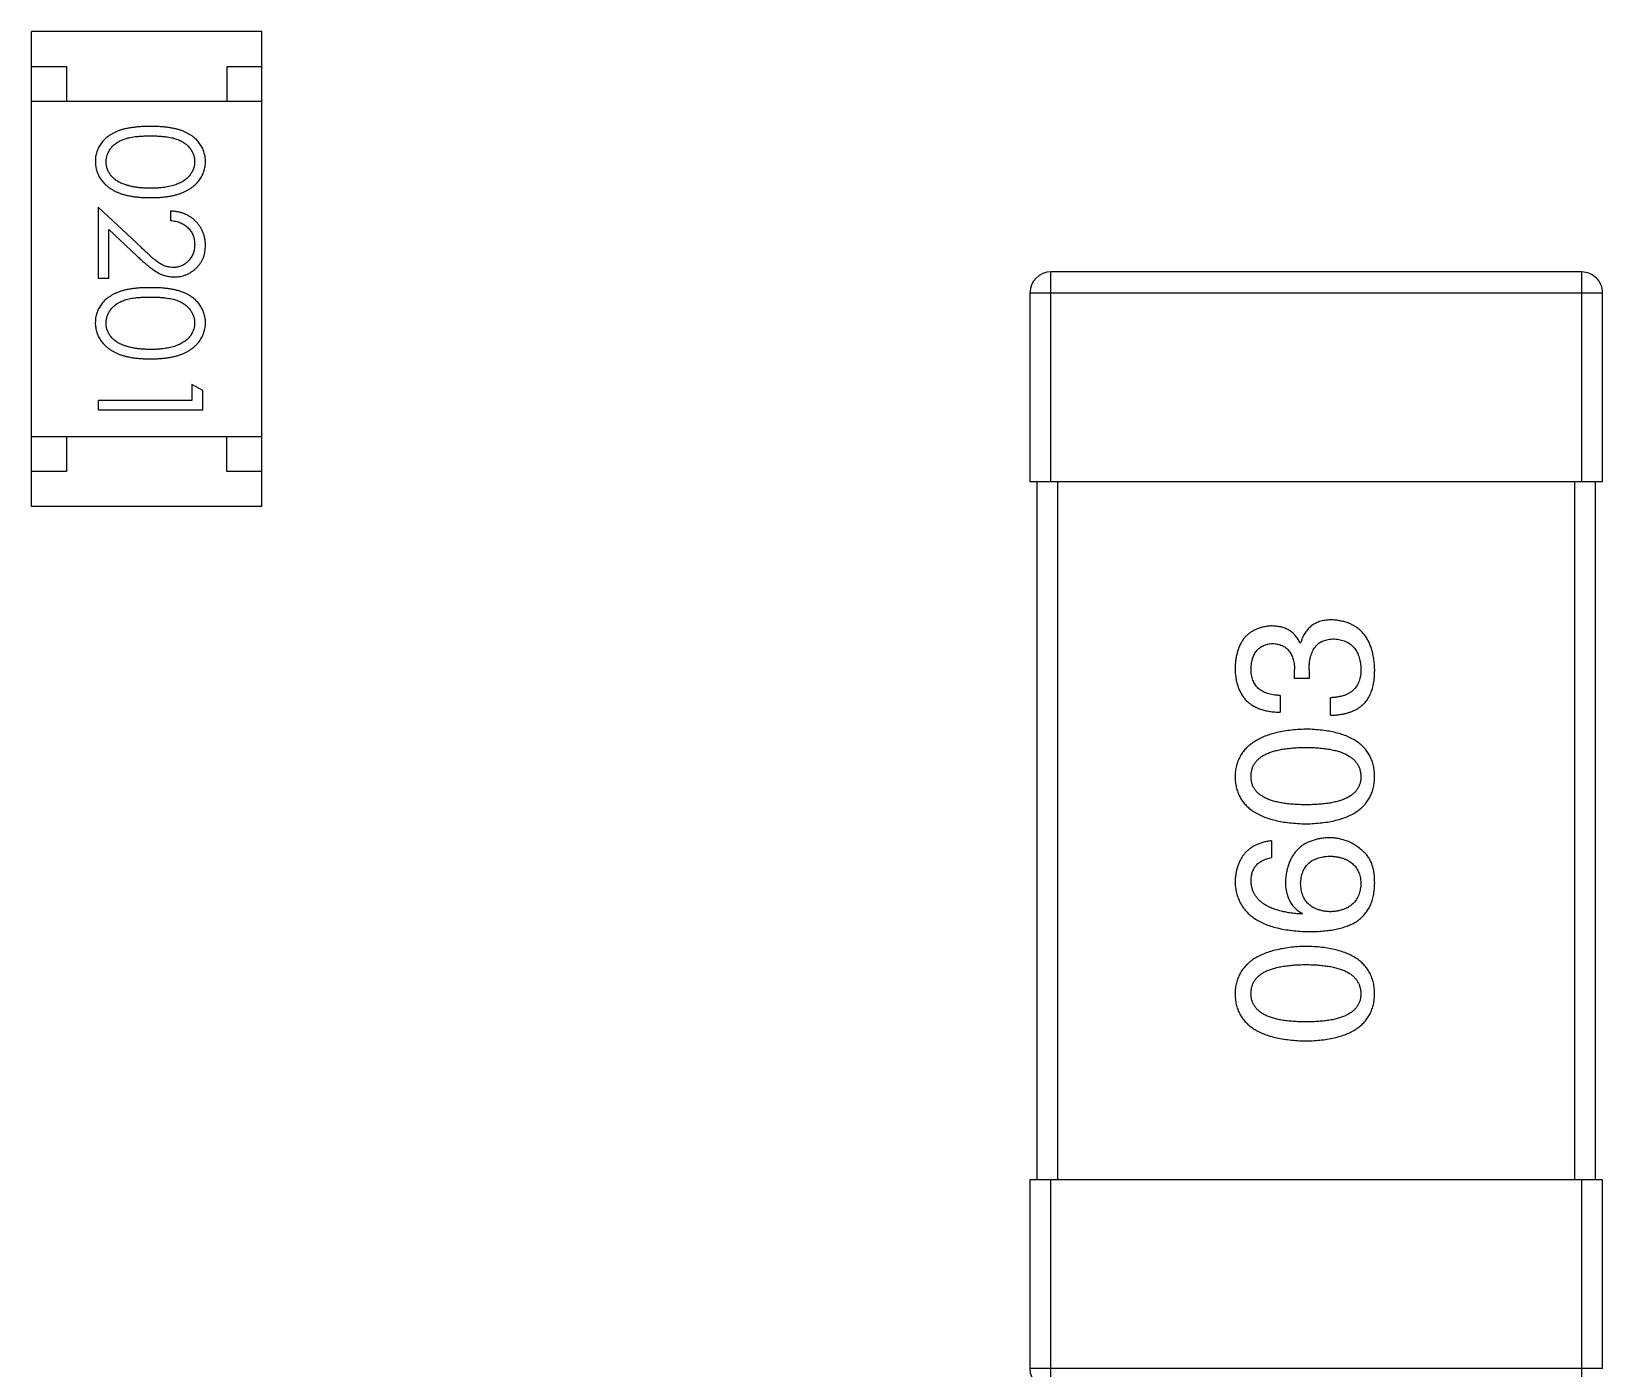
# Model space of a CAD drawing. Header units: millimetres. Extents: x 453.6 to 545.9, y 214.7 to 294.3.
# Drawn here: x 500.745 to 502.995, y 265.79 to 267.705 of the extents above; entities that cross this region are included whole.
import ezdxf

# ---------------------------------------------------------------- set-up
doc = ezdxf.new("R2010")
doc.units = ezdxf.units.MM
doc.header["$LTSCALE"] = 30.734
doc.layers.get('0').update_dxf_attribs({"linetype": 'CONTINUOUS'})

msp = doc.modelspace()

# ---------------------------------------------------------------- linework, layer by layer
at = {"linetype": 'Continuous'}
for p, q in [((500.7453, 267.0249), (500.7455, 267.7049)), ((501.0755, 267.7048), (500.7455, 267.7049)), ((501.0753, 267.0248), (501.0755, 267.7048)), ((500.7455, 267.6549), (500.7955, 267.6549)), ((500.7955, 267.6549), (500.7955, 267.6049)), ((501.0255, 267.6548), (501.0755, 267.6548)), ((501.0255, 267.6048), (501.0255, 267.6548)), ((500.7455, 267.6049), (501.0755, 267.6048)), ((500.8407, 267.4534), (500.8407, 267.3515)), ((500.9028, 267.3953), (500.8407, 267.4534)), ((500.9446, 267.4477), (500.9445, 267.4342)), ((500.8561, 267.3515), (500.8561, 267.4213)), ((500.8561, 267.4213), (500.8961, 267.3838)), ((502.9654, 267.3605), (502.2054, 267.3606)), ((502.2054, 267.0606), (502.2054, 267.3606)), ((502.9654, 267.3605), (502.9654, 267.0605)), ((500.8407, 267.3515), (500.8561, 267.3515)), ((502.1754, 267.3306), (502.9954, 267.3305)), ((502.1754, 267.3306), (502.1754, 267.0606)), ((502.9954, 267.0605), (502.9954, 267.3305)), ((500.9907, 267.1908), (500.9753, 267.1996)), ((500.9753, 267.1996), (500.9753, 267.1765)), ((500.9753, 267.1765), (500.8407, 267.1765)), ((500.8407, 267.1765), (500.8407, 267.1631)), ((500.9907, 267.163), (500.9907, 267.1908)), ((500.8407, 267.1631), (500.9907, 267.163)), ((500.7454, 267.1249), (501.0754, 267.1248)), ((500.7954, 267.1249), (500.7954, 267.0749)), ((501.0254, 267.0748), (501.0254, 267.1248)), ((500.7954, 267.0749), (500.7454, 267.0749)), ((501.0754, 267.0748), (501.0254, 267.0748)), ((502.1754, 267.0606), (502.9954, 267.0605)), ((502.1854, 267.0606), (502.1852, 266.0606)), ((502.2152, 266.0606), (502.2154, 267.0606)), ((502.9554, 267.0605), (502.9552, 266.0605)), ((502.9852, 266.0605), (502.9854, 267.0605)), ((501.0753, 267.0248), (500.7453, 267.0249)), ((502.562, 266.8297), (502.563, 266.8297)), ((502.5543, 266.7783), (502.5543, 266.7914)), ((502.5751, 266.7903), (502.5751, 266.7783)), ((502.5751, 266.7783), (502.5543, 266.7783)), ((502.5335, 266.7542), (502.5335, 266.7302)), ((502.6057, 266.7258), (502.6057, 266.751)), ((502.5215, 266.5461), (502.5215, 266.5221)), ((502.5652, 266.4423), (502.5641, 266.4412)), ((502.1752, 266.0606), (502.1751, 265.7906)), ((502.9952, 266.0605), (502.1752, 266.0606)), ((502.2051, 265.7606), (502.2052, 266.0606)), ((502.9652, 266.0605), (502.9651, 265.7605)), ((502.9951, 265.7905), (502.9952, 266.0605)), ((502.9951, 265.7905), (502.1751, 265.7906))]:
    msp.add_line(p, q, dxfattribs=at)
for centre, start, end in [((502.2054, 267.3306), 89.9899, 179.9899), ((502.9654, 267.3305), 359.9899, 89.9899), ((502.2051, 265.7906), 179.9899, 269.9899)]:
    msp.add_arc(centre, 0.03, start, end, dxfattribs=at)
for points, knots in [([(500.9157, 267.5688), (500.9133, 267.5688), (500.9086, 267.5688), (500.9019, 267.5685), (500.8955, 267.568), (500.8896, 267.5672), (500.884, 267.5663), (500.8789, 267.5653), (500.8742, 267.564), (500.8698, 267.5625), (500.8658, 267.5608), (500.8621, 267.5589), (500.8586, 267.5569), (500.8554, 267.5547), (500.8525, 267.5524), (500.8497, 267.5499), (500.8473, 267.5473), (500.8451, 267.5445), (500.8432, 267.5416), (500.8415, 267.5386), (500.84, 267.5355), (500.8389, 267.5323), (500.838, 267.529), (500.8373, 267.5256), (500.8369, 267.5222), (500.8369, 267.5199), (500.8369, 267.5187)], [0, 0, 0, 0, 0.068113, 0.132564, 0.193427, 0.250218, 0.303569, 0.353576, 0.400235, 0.443586, 0.484619, 0.524292, 0.56238, 0.599049, 0.63494, 0.669782, 0.704009, 0.737842, 0.771098, 0.803896, 0.836415, 0.868639, 0.900715, 0.933378, 0.966213, 1, 1, 1, 1]), ([(500.8523, 267.5182), (500.8523, 267.5199), (500.8525, 267.5232), (500.8538, 267.528), (500.8559, 267.5328), (500.8583, 267.5366), (500.8606, 267.5394), (500.8625, 267.5415), (500.8646, 267.5433), (500.8669, 267.5451), (500.8695, 267.5468), (500.8722, 267.5482), (500.8751, 267.5496), (500.8782, 267.5508), (500.8816, 267.5519), (500.8854, 267.5528), (500.8895, 267.5536), (500.894, 267.5543), (500.8989, 267.5547), (500.9042, 267.5551), (500.9098, 267.5553), (500.9137, 267.5553), (500.9157, 267.5553)], [0, 0, 0, 0, 0.060034, 0.120278, 0.182348, 0.247919, 0.281641, 0.315701, 0.350322, 0.385703, 0.421819, 0.459196, 0.497866, 0.538301, 0.58121, 0.628183, 0.679403, 0.734699, 0.794074, 0.858416, 0.927049, 1, 1, 1, 1]), ([(500.9946, 267.5186), (500.9945, 267.5198), (500.9945, 267.5222), (500.9941, 267.5256), (500.9934, 267.529), (500.9925, 267.5323), (500.9913, 267.5355), (500.9899, 267.5386), (500.9882, 267.5416), (500.9862, 267.5446), (500.984, 267.5474), (500.9816, 267.5501), (500.9788, 267.5525), (500.9759, 267.5549), (500.9727, 267.557), (500.9692, 267.559), (500.9655, 267.5609), (500.9616, 267.5625), (500.9572, 267.564), (500.9525, 267.5653), (500.9474, 267.5664), (500.9419, 267.5673), (500.9359, 267.568), (500.9295, 267.5685), (500.9227, 267.5688), (500.9181, 267.5688), (500.9157, 267.5688)], [0, 0, 0, 0, 0.033742, 0.066533, 0.099153, 0.13154, 0.164087, 0.196563, 0.229707, 0.263315, 0.297504, 0.331686, 0.366482, 0.4021, 0.438958, 0.476748, 0.515985, 0.556589, 0.599519, 0.645765, 0.695487, 0.748721, 0.805687, 0.866754, 0.931405, 1, 1, 1, 1]), ([(500.9157, 267.5553), (500.9177, 267.5553), (500.9216, 267.5553), (500.9273, 267.5551), (500.9326, 267.5547), (500.9375, 267.5542), (500.942, 267.5536), (500.9462, 267.5528), (500.9499, 267.5519), (500.9533, 267.5508), (500.9564, 267.5495), (500.9593, 267.5482), (500.962, 267.5467), (500.9645, 267.545), (500.9669, 267.5433), (500.969, 267.5414), (500.971, 267.5394), (500.9732, 267.5365), (500.9755, 267.5328), (500.9777, 267.5281), (500.9789, 267.5232), (500.9791, 267.5199), (500.9792, 267.5182)], [0, 0, 0, 0, 0.073302, 0.142286, 0.206253, 0.266017, 0.321612, 0.372532, 0.419497, 0.462398, 0.502825, 0.541489, 0.579034, 0.615143, 0.650298, 0.684912, 0.718701, 0.752189, 0.817245, 0.879117, 0.939613, 1, 1, 1, 1]), ([(500.8369, 267.5187), (500.8369, 267.5175), (500.8369, 267.5151), (500.8374, 267.5116), (500.838, 267.5082), (500.839, 267.5048), (500.8402, 267.5016), (500.8416, 267.4983), (500.8434, 267.4953), (500.8453, 267.4922), (500.8476, 267.4894), (500.8501, 267.4866), (500.8529, 267.484), (500.856, 267.4816), (500.8593, 267.4794), (500.8628, 267.4773), (500.8666, 267.4754), (500.8707, 267.4736), (500.8751, 267.472), (500.8798, 267.4707), (500.8849, 267.4695), (500.8904, 267.4685), (500.8962, 267.4678), (500.9023, 267.4673), (500.9089, 267.467), (500.9134, 267.4669), (500.9156, 267.4669)], [0, 0, 0, 0, 0.033824, 0.067298, 0.10028, 0.133019, 0.165736, 0.198792, 0.232372, 0.266409, 0.301016, 0.336196, 0.371972, 0.408574, 0.446394, 0.485225, 0.525372, 0.567224, 0.611081, 0.65775, 0.70702, 0.759235, 0.814484, 0.873227, 0.934937, 1, 1, 1, 1]), ([(500.878, 267.486), (500.877, 267.4864), (500.8749, 267.4872), (500.872, 267.4885), (500.8693, 267.49), (500.8667, 267.4916), (500.8644, 267.4933), (500.8623, 267.4952), (500.8604, 267.4972), (500.8581, 267.5), (500.8558, 267.5037), (500.8538, 267.5084), (500.8525, 267.5132), (500.8523, 267.5166), (500.8523, 267.5182)], [0, 0, 0, 0, 0.075949, 0.148549, 0.218996, 0.286119, 0.351826, 0.416074, 0.478265, 0.540325, 0.660405, 0.774606, 0.887187, 1, 1, 1, 1]), ([(500.9156, 267.4669), (500.918, 267.4669), (500.9224, 267.467), (500.929, 267.4673), (500.9352, 267.4678), (500.9411, 267.4685), (500.9465, 267.4695), (500.9517, 267.4706), (500.9564, 267.4721), (500.9608, 267.4736), (500.9649, 267.4755), (500.9688, 267.4774), (500.9723, 267.4795), (500.9756, 267.4817), (500.9786, 267.4842), (500.9814, 267.4867), (500.9839, 267.4894), (500.9862, 267.4923), (500.9882, 267.4953), (500.9899, 267.4984), (500.9913, 267.5016), (500.9925, 267.5048), (500.9934, 267.5081), (500.9941, 267.5116), (500.9945, 267.5151), (500.9945, 267.5175), (500.9946, 267.5186)], [0, 0, 0, 0, 0.065278, 0.127205, 0.186168, 0.241675, 0.294115, 0.343609, 0.390387, 0.434463, 0.476646, 0.517002, 0.555936, 0.593716, 0.630057, 0.665601, 0.700745, 0.734917, 0.768681, 0.802087, 0.834849, 0.867433, 0.900138, 0.932806, 0.966212, 1, 1, 1, 1]), ([(500.9792, 267.5182), (500.9791, 267.5166), (500.9789, 267.5133), (500.9777, 267.5084), (500.9755, 267.5038), (500.9732, 267.5), (500.9709, 267.4971), (500.9689, 267.4951), (500.9667, 267.4931), (500.9642, 267.4913), (500.9615, 267.4897), (500.9585, 267.4881), (500.9554, 267.4867), (500.9519, 267.4853), (500.9483, 267.4842), (500.9444, 267.4831), (500.9402, 267.4823), (500.9358, 267.4816), (500.9311, 267.481), (500.9262, 267.4806), (500.921, 267.4804), (500.9175, 267.4804), (500.9157, 267.4803)], [0, 0, 0, 0, 0.059689, 0.119507, 0.181075, 0.246162, 0.279894, 0.314468, 0.350403, 0.387474, 0.426147, 0.466624, 0.508745, 0.553328, 0.600058, 0.649177, 0.700552, 0.754894, 0.811825, 0.871514, 0.934319, 1, 1, 1, 1]), ([(500.9157, 267.4803), (500.9139, 267.4804), (500.9104, 267.4804), (500.9051, 267.4807), (500.9001, 267.4811), (500.8953, 267.4817), (500.8907, 267.4825), (500.8863, 267.4835), (500.8821, 267.4847), (500.8793, 267.4856), (500.878, 267.486)], [0, 0, 0, 0, 0.141157, 0.277773, 0.409244, 0.535676, 0.657497, 0.775458, 0.889412, 1, 1, 1, 1]), ([(500.9945, 267.3987), (500.9945, 267.4004), (500.9944, 267.4037), (500.9938, 267.4085), (500.9926, 267.4131), (500.9911, 267.4176), (500.9891, 267.4218), (500.9867, 267.4258), (500.9838, 267.4296), (500.9805, 267.4332), (500.9769, 267.4365), (500.973, 267.4393), (500.9689, 267.4418), (500.9645, 267.4438), (500.9598, 267.4454), (500.955, 267.4466), (500.9498, 267.4474), (500.9463, 267.4476), (500.9446, 267.4477)], [0, 0, 0, 0, 0.06445, 0.126725, 0.187421, 0.247417, 0.306749, 0.366595, 0.427749, 0.490235, 0.553031, 0.614805, 0.676505, 0.738096, 0.801021, 0.864897, 0.931209, 1, 1, 1, 1]), ([(500.9445, 267.4342), (500.9459, 267.4341), (500.9485, 267.4338), (500.9523, 267.4331), (500.9558, 267.4321), (500.9591, 267.4309), (500.9622, 267.4294), (500.9651, 267.4276), (500.9677, 267.4256), (500.9701, 267.4234), (500.9722, 267.4209), (500.9741, 267.4183), (500.9757, 267.4155), (500.9769, 267.4126), (500.9779, 267.4095), (500.9786, 267.4063), (500.9791, 267.4029), (500.9791, 267.4006), (500.9792, 267.3994)], [0, 0, 0, 0, 0.073648, 0.143686, 0.210962, 0.275557, 0.338064, 0.399311, 0.4594, 0.51934, 0.579024, 0.637809, 0.695959, 0.754122, 0.813113, 0.873453, 0.935561, 1, 1, 1, 1]), ([(500.9792, 267.3994), (500.9791, 267.3983), (500.9791, 267.3961), (500.9786, 267.3929), (500.9779, 267.3898), (500.977, 267.3868), (500.9757, 267.384), (500.9741, 267.3813), (500.9723, 267.3787), (500.9702, 267.3763), (500.9679, 267.3741), (500.9655, 267.3722), (500.963, 267.3705), (500.9604, 267.3692), (500.9576, 267.3681), (500.9547, 267.3674), (500.9518, 267.367), (500.9498, 267.3669), (500.9487, 267.3669)], [0, 0, 0, 0, 0.068027, 0.133505, 0.19695, 0.26027, 0.322741, 0.384982, 0.448465, 0.513424, 0.578224, 0.640011, 0.700094, 0.760067, 0.819012, 0.877878, 0.938035, 1, 1, 1, 1]), ([(500.9499, 267.3534), (500.9514, 267.3535), (500.9543, 267.3535), (500.9587, 267.3541), (500.9628, 267.3551), (500.9668, 267.3565), (500.9707, 267.3583), (500.9744, 267.3604), (500.9779, 267.363), (500.9813, 267.3659), (500.9844, 267.3691), (500.9871, 267.3727), (500.9894, 267.3764), (500.9913, 267.3804), (500.9928, 267.3846), (500.9938, 267.3891), (500.9944, 267.3938), (500.9945, 267.3971), (500.9945, 267.3987)], [0, 0, 0, 0, 0.06271, 0.123347, 0.183401, 0.242828, 0.302097, 0.36242, 0.423725, 0.487032, 0.550491, 0.612709, 0.674265, 0.73617, 0.799211, 0.863483, 0.930525, 1, 1, 1, 1]), ([(500.8961, 267.3838), (500.8977, 267.3823), (500.9006, 267.3796), (500.905, 267.3756), (500.9091, 267.3721), (500.913, 267.3689), (500.9166, 267.366), (500.92, 267.3635), (500.9232, 267.3614), (500.927, 267.3591), (500.9317, 267.3568), (500.9376, 267.3549), (500.9437, 267.3536), (500.9479, 267.3535), (500.9499, 267.3534)], [0, 0, 0, 0, 0.09953, 0.192079, 0.277712, 0.357454, 0.429648, 0.495771, 0.555538, 0.608657, 0.707578, 0.804328, 0.901298, 1, 1, 1, 1]), ([(500.9487, 267.3669), (500.9471, 267.3669), (500.9439, 267.3671), (500.9391, 267.3681), (500.9344, 267.3698), (500.9306, 267.3718), (500.9275, 267.3738), (500.9248, 267.3757), (500.9219, 267.3781), (500.9186, 267.3807), (500.9151, 267.3838), (500.9112, 267.3873), (500.9071, 267.3911), (500.9043, 267.3938), (500.9028, 267.3953)], [0, 0, 0, 0, 0.088014, 0.174976, 0.2638, 0.355443, 0.406413, 0.465519, 0.533076, 0.609353, 0.693899, 0.787171, 0.889197, 1, 1, 1, 1]), ([(500.9156, 267.338), (500.9132, 267.338), (500.9086, 267.338), (500.9018, 267.3377), (500.8955, 267.3372), (500.8895, 267.3365), (500.884, 267.3356), (500.8789, 267.3345), (500.8741, 267.3332), (500.8698, 267.3317), (500.8658, 267.33), (500.8621, 267.3281), (500.8586, 267.3261), (500.8554, 267.3239), (500.8524, 267.3216), (500.8497, 267.3192), (500.8473, 267.3165), (500.8451, 267.3137), (500.8431, 267.3108), (500.8415, 267.3078), (500.84, 267.3047), (500.8389, 267.3015), (500.838, 267.2982), (500.8373, 267.2949), (500.8369, 267.2914), (500.8369, 267.2891), (500.8368, 267.2879)], [0, 0, 0, 0, 0.068113, 0.132564, 0.193427, 0.250218, 0.303569, 0.353576, 0.400235, 0.443586, 0.484619, 0.524292, 0.56238, 0.599049, 0.63494, 0.669782, 0.704009, 0.737842, 0.771098, 0.803896, 0.836415, 0.868639, 0.900715, 0.933378, 0.966213, 1, 1, 1, 1]), ([(500.9945, 267.2879), (500.9945, 267.2891), (500.9945, 267.2914), (500.9941, 267.2948), (500.9934, 267.2982), (500.9925, 267.3015), (500.9913, 267.3047), (500.9898, 267.3078), (500.9881, 267.3109), (500.9862, 267.3138), (500.984, 267.3166), (500.9815, 267.3193), (500.9788, 267.3218), (500.9758, 267.3241), (500.9726, 267.3262), (500.9692, 267.3283), (500.9655, 267.3301), (500.9615, 267.3318), (500.9572, 267.3332), (500.9525, 267.3345), (500.9474, 267.3357), (500.9419, 267.3365), (500.9359, 267.3372), (500.9295, 267.3377), (500.9227, 267.338), (500.918, 267.338), (500.9156, 267.338)], [0, 0, 0, 0, 0.033742, 0.066533, 0.099153, 0.13154, 0.164087, 0.196563, 0.229707, 0.263315, 0.297504, 0.331686, 0.366482, 0.4021, 0.438958, 0.476748, 0.515985, 0.556589, 0.599519, 0.645765, 0.695487, 0.748721, 0.805687, 0.866754, 0.931405, 1, 1, 1, 1]), ([(500.8522, 267.2875), (500.8523, 267.2891), (500.8525, 267.2924), (500.8538, 267.2973), (500.8558, 267.302), (500.8582, 267.3058), (500.8605, 267.3086), (500.8624, 267.3107), (500.8646, 267.3126), (500.8669, 267.3144), (500.8694, 267.316), (500.8721, 267.3174), (500.875, 267.3188), (500.8781, 267.32), (500.8816, 267.3211), (500.8853, 267.3221), (500.8895, 267.3228), (500.894, 267.3235), (500.8989, 267.324), (500.9041, 267.3243), (500.9098, 267.3246), (500.9137, 267.3246), (500.9157, 267.3246)], [0, 0, 0, 0, 0.060034, 0.120278, 0.182348, 0.247919, 0.281641, 0.315701, 0.350322, 0.385703, 0.421819, 0.459196, 0.497866, 0.538301, 0.58121, 0.628183, 0.679403, 0.734699, 0.794074, 0.858416, 0.927049, 1, 1, 1, 1]), ([(500.9157, 267.3246), (500.9177, 267.3246), (500.9216, 267.3246), (500.9273, 267.3243), (500.9325, 267.324), (500.9374, 267.3234), (500.942, 267.3228), (500.9461, 267.322), (500.9499, 267.3211), (500.9533, 267.32), (500.9564, 267.3188), (500.9593, 267.3174), (500.962, 267.3159), (500.9645, 267.3143), (500.9668, 267.3125), (500.969, 267.3106), (500.9709, 267.3086), (500.9732, 267.3058), (500.9755, 267.302), (500.9776, 267.2973), (500.9789, 267.2924), (500.9791, 267.2891), (500.9791, 267.2874)], [0, 0, 0, 0, 0.073302, 0.142286, 0.206253, 0.266017, 0.321612, 0.372532, 0.419497, 0.462398, 0.502825, 0.541489, 0.579034, 0.615143, 0.650298, 0.684912, 0.718701, 0.752189, 0.817245, 0.879117, 0.939613, 1, 1, 1, 1]), ([(500.8368, 267.2879), (500.8368, 267.2867), (500.8369, 267.2843), (500.8373, 267.2808), (500.838, 267.2774), (500.8389, 267.274), (500.8401, 267.2708), (500.8416, 267.2676), (500.8433, 267.2645), (500.8453, 267.2615), (500.8476, 267.2586), (500.8501, 267.2559), (500.8529, 267.2533), (500.8559, 267.2509), (500.8592, 267.2486), (500.8628, 267.2465), (500.8666, 267.2446), (500.8706, 267.2428), (500.875, 267.2412), (500.8798, 267.2399), (500.8849, 267.2387), (500.8903, 267.2377), (500.8961, 267.237), (500.9023, 267.2365), (500.9088, 267.2362), (500.9133, 267.2361), (500.9156, 267.2361)], [0, 0, 0, 0, 0.033824, 0.067298, 0.10028, 0.133019, 0.165736, 0.198792, 0.232372, 0.266409, 0.301016, 0.336196, 0.371972, 0.408574, 0.446394, 0.485225, 0.525372, 0.567224, 0.611081, 0.65775, 0.70702, 0.759235, 0.814484, 0.873227, 0.934937, 1, 1, 1, 1]), ([(500.878, 267.2553), (500.8769, 267.2557), (500.8749, 267.2564), (500.8719, 267.2577), (500.8692, 267.2592), (500.8667, 267.2608), (500.8644, 267.2626), (500.8622, 267.2644), (500.8603, 267.2664), (500.8581, 267.2692), (500.8557, 267.2729), (500.8537, 267.2776), (500.8524, 267.2825), (500.8523, 267.2858), (500.8522, 267.2875)], [0, 0, 0, 0, 0.075949, 0.148549, 0.218996, 0.286119, 0.351826, 0.416074, 0.478265, 0.540325, 0.660405, 0.774606, 0.887187, 1, 1, 1, 1]), ([(500.9156, 267.2361), (500.9179, 267.2361), (500.9224, 267.2362), (500.929, 267.2365), (500.9352, 267.237), (500.941, 267.2378), (500.9465, 267.2387), (500.9516, 267.2399), (500.9564, 267.2413), (500.9608, 267.2429), (500.9649, 267.2447), (500.9687, 267.2466), (500.9723, 267.2487), (500.9756, 267.251), (500.9786, 267.2534), (500.9814, 267.256), (500.9839, 267.2587), (500.9861, 267.2616), (500.9881, 267.2645), (500.9898, 267.2676), (500.9913, 267.2708), (500.9925, 267.274), (500.9934, 267.2774), (500.9941, 267.2808), (500.9945, 267.2843), (500.9945, 267.2867), (500.9945, 267.2879)], [0, 0, 0, 0, 0.065278, 0.127205, 0.186168, 0.241675, 0.294115, 0.343609, 0.390387, 0.434463, 0.476646, 0.517002, 0.555936, 0.593716, 0.630057, 0.665601, 0.700745, 0.734917, 0.768681, 0.802087, 0.834849, 0.867433, 0.900138, 0.932806, 0.966212, 1, 1, 1, 1]), ([(500.9791, 267.2874), (500.9791, 267.2858), (500.9789, 267.2825), (500.9776, 267.2777), (500.9755, 267.273), (500.9732, 267.2692), (500.9709, 267.2664), (500.9689, 267.2643), (500.9666, 267.2624), (500.9642, 267.2606), (500.9614, 267.2589), (500.9585, 267.2573), (500.9553, 267.2559), (500.9519, 267.2546), (500.9482, 267.2534), (500.9443, 267.2523), (500.9401, 267.2515), (500.9357, 267.2508), (500.9311, 267.2503), (500.9262, 267.2498), (500.921, 267.2496), (500.9175, 267.2496), (500.9157, 267.2496)], [0, 0, 0, 0, 0.059689, 0.119507, 0.181075, 0.246162, 0.279894, 0.314468, 0.350403, 0.387474, 0.426147, 0.466624, 0.508745, 0.553328, 0.600058, 0.649177, 0.700552, 0.754894, 0.811825, 0.871514, 0.934319, 1, 1, 1, 1]), ([(500.9157, 267.2496), (500.9139, 267.2496), (500.9103, 267.2496), (500.9051, 267.2499), (500.9001, 267.2504), (500.8953, 267.2509), (500.8907, 267.2518), (500.8862, 267.2527), (500.882, 267.2539), (500.8793, 267.2548), (500.878, 267.2553)], [0, 0, 0, 0, 0.141157, 0.277773, 0.409244, 0.535676, 0.657497, 0.775458, 0.889412, 1, 1, 1, 1]), ([(502.6079, 266.8624), (502.6064, 266.8624), (502.6036, 266.8624), (502.5996, 266.8619), (502.5957, 266.8614), (502.592, 266.8604), (502.5885, 266.8593), (502.5852, 266.8579), (502.5821, 266.8562), (502.5791, 266.8543), (502.5764, 266.8521), (502.5739, 266.8497), (502.5716, 266.8469), (502.5695, 266.844), (502.5676, 266.8408), (502.5658, 266.8373), (502.5643, 266.8336), (502.5635, 266.831), (502.563, 266.8297)], [0, 0, 0, 0, 0.071215, 0.138707, 0.20396, 0.266995, 0.327734, 0.387609, 0.445602, 0.503345, 0.561136, 0.618597, 0.677672, 0.738255, 0.799989, 0.863961, 0.930555, 1, 1, 1, 1]), ([(502.6691, 266.7914), (502.6689, 266.7941), (502.6687, 266.7995), (502.6678, 266.8072), (502.6663, 266.8144), (502.6645, 266.8211), (502.6623, 266.8274), (502.6595, 266.8331), (502.6564, 266.8384), (502.6528, 266.8431), (502.6487, 266.8473), (502.6442, 266.851), (502.6392, 266.8542), (502.6338, 266.8569), (502.6279, 266.8591), (502.6216, 266.8607), (502.6149, 266.8619), (502.6103, 266.8623), (502.6079, 266.8624)], [0, 0, 0, 0, 0.078078, 0.151942, 0.221594, 0.28726, 0.350176, 0.409768, 0.467648, 0.523784, 0.578904, 0.634014, 0.689819, 0.746826, 0.805875, 0.867063, 0.931764, 1, 1, 1, 1]), ([(502.5204, 266.8537), (502.5184, 266.8535), (502.5146, 266.8532), (502.5089, 266.8521), (502.5037, 266.8507), (502.4988, 266.8488), (502.4943, 266.8465), (502.4901, 266.8438), (502.4863, 266.8407), (502.4829, 266.8371), (502.4798, 266.8331), (502.4772, 266.8287), (502.4749, 266.8239), (502.473, 266.8186), (502.4714, 266.8129), (502.4703, 266.8069), (502.4694, 266.8004), (502.4692, 266.7959), (502.4691, 266.7936)], [0, 0, 0, 0, 0.067521, 0.132139, 0.193339, 0.252064, 0.309083, 0.364848, 0.420021, 0.475612, 0.532002, 0.589602, 0.649896, 0.712634, 0.778603, 0.848416, 0.922155, 1, 1, 1, 1]), ([(502.562, 266.8297), (502.561, 266.8316), (502.5591, 266.8353), (502.5554, 266.8403), (502.5511, 266.8444), (502.5462, 266.8479), (502.5406, 266.8505), (502.5344, 266.8524), (502.5276, 266.8535), (502.5229, 266.8536), (502.5204, 266.8537)], [0, 0, 0, 0, 0.125227, 0.244792, 0.361427, 0.478215, 0.59667, 0.722058, 0.856314, 1, 1, 1, 1]), ([(502.5751, 266.7903), (502.5751, 266.7921), (502.5751, 266.7956), (502.5756, 266.8007), (502.5762, 266.8054), (502.5773, 266.8098), (502.5785, 266.8139), (502.58, 266.8176), (502.5819, 266.8209), (502.584, 266.8239), (502.5864, 266.8266), (502.5891, 266.8289), (502.5921, 266.8308), (502.5954, 266.8324), (502.5989, 266.8336), (502.6027, 266.8345), (502.6068, 266.835), (502.6097, 266.8351), (502.6111, 266.8351)], [0, 0, 0, 0, 0.082495, 0.159728, 0.232496, 0.300725, 0.365163, 0.425859, 0.483728, 0.538892, 0.592921, 0.646195, 0.699968, 0.754746, 0.811387, 0.870806, 0.933482, 1, 1, 1, 1]), ([(502.6111, 266.8351), (502.6126, 266.835), (502.6155, 266.8348), (502.6196, 266.834), (502.6234, 266.833), (502.627, 266.8317), (502.6304, 266.8301), (502.6335, 266.8282), (502.6362, 266.8259), (502.6388, 266.8234), (502.6411, 266.8206), (502.6431, 266.8174), (502.6448, 266.814), (502.6463, 266.8103), (502.6474, 266.8062), (502.6484, 266.8019), (502.6491, 266.7973), (502.6493, 266.7941), (502.6494, 266.7925)], [0, 0, 0, 0, 0.068514, 0.133941, 0.195994, 0.255362, 0.312994, 0.369441, 0.424687, 0.480522, 0.537148, 0.594801, 0.654411, 0.716817, 0.781981, 0.850498, 0.923306, 1, 1, 1, 1]), ([(502.492, 266.7925), (502.4921, 266.7939), (502.4922, 266.7966), (502.4927, 266.8004), (502.4934, 266.804), (502.4942, 266.8074), (502.4954, 266.8106), (502.4968, 266.8135), (502.4983, 266.8161), (502.5001, 266.8185), (502.5022, 266.8206), (502.5045, 266.8225), (502.5069, 266.8242), (502.5096, 266.8256), (502.5126, 266.8267), (502.5157, 266.8276), (502.5191, 266.8282), (502.5214, 266.8285), (502.5226, 266.8286)], [0, 0, 0, 0, 0.078051, 0.151197, 0.220412, 0.286742, 0.34933, 0.409464, 0.467368, 0.52298, 0.578639, 0.633998, 0.690142, 0.746855, 0.805868, 0.867776, 0.932345, 1, 1, 1, 1]), ([(502.5226, 266.8286), (502.5239, 266.8285), (502.5263, 266.8283), (502.5298, 266.8278), (502.533, 266.827), (502.536, 266.8259), (502.5389, 266.8245), (502.5414, 266.8229), (502.5438, 266.821), (502.5459, 266.8188), (502.5478, 266.8163), (502.5494, 266.8135), (502.5508, 266.8105), (502.552, 266.8072), (502.5529, 266.8036), (502.5536, 266.7998), (502.5541, 266.7957), (502.5542, 266.7929), (502.5543, 266.7914)], [0, 0, 0, 0, 0.067741, 0.131599, 0.192143, 0.249977, 0.306453, 0.361639, 0.416449, 0.471489, 0.527582, 0.584873, 0.644974, 0.70814, 0.77492, 0.845909, 0.920585, 1, 1, 1, 1]), ([(502.4691, 266.7936), (502.4691, 266.7911), (502.4693, 266.7862), (502.4702, 266.7791), (502.4715, 266.7725), (502.4734, 266.7663), (502.4757, 266.7607), (502.4785, 266.7555), (502.4818, 266.7507), (502.4856, 266.7465), (502.4899, 266.7428), (502.4947, 266.7395), (502.5, 266.7368), (502.5058, 266.7344), (502.512, 266.7326), (502.5188, 266.7313), (502.526, 266.7304), (502.531, 266.7303), (502.5335, 266.7302)], [0, 0, 0, 0, 0.073232, 0.142595, 0.207997, 0.270074, 0.329156, 0.386529, 0.441846, 0.496976, 0.551877, 0.607941, 0.665637, 0.725446, 0.788542, 0.855101, 0.925196, 1, 1, 1, 1]), ([(502.5335, 266.7542), (502.5319, 266.7543), (502.5286, 266.7545), (502.5239, 266.7551), (502.5195, 266.7558), (502.5154, 266.757), (502.5117, 266.7584), (502.5082, 266.7601), (502.5051, 266.762), (502.5023, 266.7643), (502.4999, 266.7668), (502.4978, 266.7697), (502.496, 266.7728), (502.4945, 266.7762), (502.4934, 266.7799), (502.4926, 266.7838), (502.4921, 266.7881), (502.492, 266.791), (502.492, 266.7925)], [0, 0, 0, 0, 0.078134, 0.15164, 0.221358, 0.286689, 0.348614, 0.407697, 0.464247, 0.520153, 0.574432, 0.629291, 0.684538, 0.742032, 0.801329, 0.863637, 0.930123, 1, 1, 1, 1]), ([(502.6494, 266.7925), (502.6494, 266.7908), (502.6493, 266.7877), (502.6488, 266.7831), (502.6479, 266.7787), (502.6467, 266.7748), (502.6452, 266.771), (502.6433, 266.7677), (502.6411, 266.7646), (502.6385, 266.7618), (502.6355, 266.7594), (502.6323, 266.7572), (502.6287, 266.7554), (502.6247, 266.7539), (502.6204, 266.7526), (502.6158, 266.7518), (502.6109, 266.7512), (502.6074, 266.751), (502.6057, 266.751)], [0, 0, 0, 0, 0.071272, 0.13882, 0.201858, 0.262757, 0.320043, 0.376709, 0.431462, 0.486034, 0.541209, 0.597703, 0.65589, 0.717768, 0.782056, 0.850407, 0.92277, 1, 1, 1, 1]), ([(502.6625, 266.7553), (502.663, 266.7565), (502.6641, 266.7588), (502.6654, 266.7625), (502.6666, 266.7666), (502.6674, 266.771), (502.6682, 266.7756), (502.6687, 266.7806), (502.669, 266.7859), (502.669, 266.7895), (502.6691, 266.7914)], [0, 0, 0, 0, 0.101955, 0.208983, 0.322698, 0.44339, 0.570851, 0.70629, 0.84885, 1, 1, 1, 1]), ([(502.6057, 266.7258), (502.6074, 266.7259), (502.6109, 266.726), (502.616, 266.7264), (502.6209, 266.7272), (502.6255, 266.728), (502.6299, 266.7291), (502.6341, 266.7304), (502.638, 266.732), (502.6417, 266.7337), (502.6452, 266.7356), (502.6484, 266.7378), (502.6513, 266.7402), (502.6541, 266.7428), (502.6566, 266.7456), (502.6588, 266.7486), (502.6608, 266.7519), (502.6619, 266.7542), (502.6625, 266.7553)], [0, 0, 0, 0, 0.078937, 0.154495, 0.226898, 0.296844, 0.363348, 0.427781, 0.48946, 0.549586, 0.607902, 0.664733, 0.720805, 0.776157, 0.831175, 0.886736, 0.943094, 1, 1, 1, 1]), ([(502.5707, 266.7059), (502.5667, 266.7057), (502.5589, 266.7054), (502.5475, 266.7043), (502.537, 266.7026), (502.5272, 266.7006), (502.5182, 266.6981), (502.5099, 266.6951), (502.5023, 266.6915), (502.4956, 266.6875), (502.4895, 266.683), (502.4843, 266.6781), (502.4798, 266.6726), (502.476, 266.6666), (502.4731, 266.6602), (502.4709, 266.6533), (502.4695, 266.6459), (502.4692, 266.6408), (502.469, 266.6382)], [0, 0, 0, 0, 0.088475, 0.171606, 0.249595, 0.322626, 0.391327, 0.455765, 0.516374, 0.573675, 0.628522, 0.681161, 0.732559, 0.783563, 0.83504, 0.887639, 0.942585, 1, 1, 1, 1]), ([(502.669, 266.6381), (502.6689, 266.6408), (502.6687, 266.646), (502.6674, 266.6535), (502.6654, 266.6605), (502.6626, 266.667), (502.6591, 266.673), (502.6548, 266.6786), (502.6497, 266.6836), (502.6439, 266.6881), (502.6373, 266.692), (502.63, 266.6955), (502.6219, 266.6985), (502.6131, 266.701), (502.6036, 266.703), (502.5933, 266.7045), (502.5822, 266.7055), (502.5746, 266.7058), (502.5707, 266.7059)], [0, 0, 0, 0, 0.059134, 0.115603, 0.169236, 0.221572, 0.273254, 0.32474, 0.377319, 0.431815, 0.488555, 0.548609, 0.612242, 0.680182, 0.75251, 0.829782, 0.91231, 1, 1, 1, 1]), ([(502.492, 266.6382), (502.492, 266.6398), (502.4922, 266.6431), (502.4931, 266.6479), (502.4946, 266.6523), (502.4968, 266.6564), (502.4996, 266.6602), (502.503, 266.6636), (502.5071, 266.6667), (502.5117, 266.6695), (502.517, 266.6719), (502.5228, 266.674), (502.5293, 266.6757), (502.5364, 266.6772), (502.5441, 266.6783), (502.5524, 266.6791), (502.5613, 266.6796), (502.5675, 266.6797), (502.5707, 266.6797)], [0, 0, 0, 0, 0.050604, 0.098688, 0.145699, 0.191791, 0.238625, 0.286717, 0.337546, 0.391814, 0.449755, 0.512106, 0.579685, 0.652048, 0.730262, 0.814146, 0.904281, 1, 1, 1, 1]), ([(502.5707, 266.6797), (502.5738, 266.6797), (502.5799, 266.6796), (502.5887, 266.6791), (502.5969, 266.6783), (502.6045, 266.6772), (502.6116, 266.6757), (502.618, 266.674), (502.6238, 266.6719), (502.6291, 266.6694), (502.6337, 266.6667), (502.6378, 266.6636), (502.6413, 266.6602), (502.6441, 266.6564), (502.6464, 266.6523), (502.648, 266.6479), (502.649, 266.6431), (502.6492, 266.6398), (502.6494, 266.6381)], [0, 0, 0, 0, 0.094834, 0.184067, 0.267029, 0.344713, 0.417334, 0.484367, 0.546941, 0.604717, 0.65953, 0.710539, 0.759381, 0.806382, 0.853027, 0.900623, 0.949121, 1, 1, 1, 1]), ([(502.469, 266.6382), (502.4691, 266.6355), (502.4694, 266.6303), (502.4707, 266.6228), (502.4728, 266.6158), (502.4756, 266.6093), (502.4793, 266.6033), (502.4838, 266.5978), (502.489, 266.5927), (502.495, 266.5883), (502.5018, 266.5843), (502.5094, 266.5808), (502.5177, 266.5778), (502.5268, 266.5753), (502.5367, 266.5733), (502.5473, 266.5718), (502.5587, 266.5708), (502.5666, 266.5705), (502.5707, 266.5704)], [0, 0, 0, 0, 0.057911, 0.113262, 0.165956, 0.217443, 0.268511, 0.319665, 0.372, 0.426129, 0.483365, 0.543779, 0.607756, 0.676562, 0.749704, 0.827713, 0.911177, 1, 1, 1, 1]), ([(502.5707, 266.5977), (502.5675, 266.5977), (502.5613, 266.5978), (502.5524, 266.5983), (502.5441, 266.5991), (502.5364, 266.6001), (502.5293, 266.6016), (502.5228, 266.6032), (502.517, 266.6053), (502.5117, 266.6077), (502.5071, 266.6104), (502.503, 266.6134), (502.4996, 266.6167), (502.4968, 266.6204), (502.4946, 266.6244), (502.4931, 266.6287), (502.4922, 266.6333), (502.492, 266.6365), (502.492, 266.6382)], [0, 0, 0, 0, 0.096452, 0.187278, 0.271765, 0.350519, 0.423437, 0.491321, 0.554011, 0.612224, 0.666281, 0.717003, 0.764884, 0.811423, 0.856783, 0.902993, 0.950236, 1, 1, 1, 1]), ([(502.5707, 266.5704), (502.5746, 266.5705), (502.5822, 266.5708), (502.5933, 266.5718), (502.6036, 266.5733), (502.6131, 266.5753), (502.6219, 266.5778), (502.63, 266.5808), (502.6373, 266.5842), (502.6439, 266.5883), (502.6497, 266.5927), (502.6548, 266.5977), (502.6591, 266.6032), (502.6626, 266.6093), (502.6654, 266.6158), (502.6674, 266.6228), (502.6687, 266.6303), (502.6689, 266.6355), (502.669, 266.6381)], [0, 0, 0, 0, 0.087693, 0.170223, 0.247496, 0.319826, 0.387768, 0.451403, 0.511459, 0.568358, 0.622671, 0.675251, 0.726739, 0.778422, 0.830759, 0.884394, 0.940865, 1, 1, 1, 1]), ([(502.6494, 266.6381), (502.6493, 266.6365), (502.6492, 266.6333), (502.6483, 266.6287), (502.6467, 266.6243), (502.6445, 266.6204), (502.6417, 266.6167), (502.6383, 266.6133), (502.6343, 266.6103), (502.6296, 266.6077), (502.6244, 266.6053), (502.6185, 266.6032), (502.612, 266.6016), (502.6049, 266.6001), (502.5972, 266.599), (502.5889, 266.5983), (502.58, 266.5978), (502.5738, 266.5977), (502.5707, 266.5977)], [0, 0, 0, 0, 0.049766, 0.097012, 0.143225, 0.188786, 0.235079, 0.282962, 0.333687, 0.387747, 0.445963, 0.508657, 0.576545, 0.649868, 0.72822, 0.812712, 0.903543, 1, 1, 1, 1]), ([(502.5215, 266.5461), (502.5195, 266.5459), (502.5156, 266.5454), (502.51, 266.5441), (502.5047, 266.5425), (502.4998, 266.5405), (502.4952, 266.5382), (502.491, 266.5355), (502.4872, 266.5324), (502.4837, 266.529), (502.4806, 266.5251), (502.4778, 266.521), (502.4754, 266.5164), (502.4734, 266.5114), (502.4717, 266.5061), (502.4704, 266.5005), (502.4695, 266.4945), (502.4692, 266.4903), (502.469, 266.4882)], [0, 0, 0, 0, 0.06947, 0.136096, 0.199592, 0.260665, 0.319672, 0.377156, 0.433415, 0.489984, 0.546535, 0.604276, 0.663499, 0.725182, 0.788953, 0.855683, 0.926216, 1, 1, 1, 1]), ([(502.6034, 266.5505), (502.6011, 266.5503), (502.5965, 266.5501), (502.5899, 266.5491), (502.5837, 266.5477), (502.5779, 266.5459), (502.5725, 266.5436), (502.5675, 266.5408), (502.5629, 266.5376), (502.5588, 266.5339), (502.5551, 266.5297), (502.5518, 266.5251), (502.549, 266.5201), (502.5466, 266.5146), (502.5445, 266.5086), (502.543, 266.5022), (502.5418, 266.4954), (502.5414, 266.4906), (502.5411, 266.4882)], [0, 0, 0, 0, 0.071527, 0.139094, 0.20346, 0.264939, 0.323904, 0.381383, 0.437591, 0.493343, 0.549401, 0.606085, 0.664838, 0.725424, 0.788712, 0.855452, 0.925772, 1, 1, 1, 1]), ([(502.6526, 266.5308), (502.6509, 266.5324), (502.6474, 266.5355), (502.6419, 266.5395), (502.636, 266.5429), (502.63, 266.5457), (502.6237, 266.5478), (502.6172, 266.5494), (502.6104, 266.5503), (502.6058, 266.5504), (502.6034, 266.5505)], [0, 0, 0, 0, 0.129393, 0.255335, 0.378531, 0.500878, 0.622934, 0.746191, 0.87096, 1, 1, 1, 1]), ([(502.492, 266.4882), (502.492, 266.4905), (502.4922, 266.4948), (502.4936, 266.5009), (502.4959, 266.5063), (502.4992, 266.511), (502.5035, 266.515), (502.5086, 266.5181), (502.5147, 266.5206), (502.5191, 266.5216), (502.5215, 266.5221)], [0, 0, 0, 0, 0.136586, 0.261496, 0.378089, 0.490612, 0.605522, 0.725767, 0.8561, 1, 1, 1, 1]), ([(502.563, 266.4849), (502.5631, 266.4864), (502.5632, 266.4893), (502.5638, 266.4936), (502.5647, 266.4976), (502.5659, 266.5013), (502.5675, 266.5047), (502.5693, 266.5079), (502.5714, 266.5108), (502.5739, 266.5134), (502.5767, 266.5157), (502.5797, 266.5178), (502.5831, 266.5195), (502.5868, 266.5211), (502.5908, 266.5222), (502.5951, 266.5232), (502.5997, 266.5239), (502.6029, 266.5241), (502.6045, 266.5242)], [0, 0, 0, 0, 0.069884, 0.136529, 0.199638, 0.259844, 0.317774, 0.374356, 0.430026, 0.485148, 0.5409, 0.597889, 0.657472, 0.718614, 0.783613, 0.85129, 0.923712, 1, 1, 1, 1]), ([(502.6045, 266.5242), (502.6063, 266.5241), (502.6096, 266.5239), (502.6145, 266.5232), (502.619, 266.5223), (502.6233, 266.5211), (502.6272, 266.5197), (502.6308, 266.5179), (502.6341, 266.5159), (502.6371, 266.5136), (502.6397, 266.5111), (502.6421, 266.5083), (502.6441, 266.5052), (502.6458, 266.5019), (502.6472, 266.4983), (502.6482, 266.4944), (502.649, 266.4903), (502.6492, 266.4874), (502.6493, 266.486)], [0, 0, 0, 0, 0.078863, 0.153308, 0.223539, 0.289857, 0.35341, 0.413572, 0.471721, 0.528235, 0.584279, 0.638781, 0.69466, 0.751251, 0.809198, 0.869697, 0.933318, 1, 1, 1, 1]), ([(502.669, 266.4816), (502.669, 266.4844), (502.6691, 266.4898), (502.6685, 266.4976), (502.6674, 266.5048), (502.6656, 266.5113), (502.6633, 266.5172), (502.6603, 266.5224), (502.6569, 266.527), (502.654, 266.5295), (502.6526, 266.5308)], [0, 0, 0, 0, 0.156782, 0.301945, 0.436395, 0.561474, 0.678489, 0.78853, 0.894967, 1, 1, 1, 1]), ([(502.469, 266.4882), (502.4692, 266.4854), (502.4695, 266.4798), (502.471, 266.4718), (502.4732, 266.4644), (502.4763, 266.4574), (502.4801, 266.451), (502.4849, 266.4451), (502.4903, 266.4398), (502.4966, 266.435), (502.5037, 266.4308), (502.5115, 266.427), (502.5202, 266.4238), (502.5296, 266.4213), (502.5398, 266.4191), (502.5509, 266.4176), (502.5627, 266.4164), (502.5708, 266.4162), (502.575, 266.416)], [0, 0, 0, 0, 0.058957, 0.115262, 0.16907, 0.221312, 0.273147, 0.324961, 0.377649, 0.432026, 0.488925, 0.549039, 0.612912, 0.680653, 0.753056, 0.830314, 0.912483, 1, 1, 1, 1]), ([(502.5641, 266.4412), (502.5613, 266.4414), (502.5558, 266.4418), (502.5478, 266.4428), (502.5404, 266.4441), (502.5335, 266.4457), (502.5271, 266.4476), (502.5212, 266.4497), (502.5159, 266.4522), (502.5111, 266.455), (502.5069, 266.4581), (502.5031, 266.4615), (502.4998, 266.4652), (502.4972, 266.4692), (502.495, 266.4735), (502.4935, 266.4782), (502.4923, 266.4831), (502.4921, 266.4865), (502.492, 266.4882)], [0, 0, 0, 0, 0.089218, 0.173709, 0.252753, 0.326963, 0.397099, 0.462534, 0.524018, 0.582178, 0.637235, 0.689955, 0.741228, 0.791618, 0.841661, 0.892925, 0.945259, 1, 1, 1, 1]), ([(502.5411, 266.4882), (502.5412, 266.4856), (502.5413, 266.4805), (502.5424, 266.4731), (502.5444, 266.4664), (502.5469, 266.4603), (502.5504, 266.4548), (502.5545, 266.4499), (502.5595, 266.4457), (502.5633, 266.4434), (502.5652, 266.4423)], [0, 0, 0, 0, 0.144617, 0.279572, 0.40596, 0.526097, 0.64389, 0.760003, 0.877724, 1, 1, 1, 1]), ([(502.6056, 266.4445), (502.6039, 266.4446), (502.6007, 266.4448), (502.5959, 266.4455), (502.5915, 266.4465), (502.5874, 266.4477), (502.5836, 266.4493), (502.5801, 266.4511), (502.577, 266.4532), (502.5742, 266.4556), (502.5716, 266.4583), (502.5695, 266.4613), (502.5675, 266.4645), (502.566, 266.4681), (502.5647, 266.4719), (502.5638, 266.476), (502.5632, 266.4803), (502.5631, 266.4834), (502.563, 266.4849)], [0, 0, 0, 0, 0.076072, 0.148369, 0.216753, 0.281358, 0.342792, 0.401604, 0.458929, 0.514444, 0.569818, 0.625343, 0.681554, 0.739608, 0.800134, 0.863477, 0.929547, 1, 1, 1, 1]), ([(502.6493, 266.486), (502.6493, 266.4844), (502.6491, 266.4813), (502.6485, 266.4768), (502.6476, 266.4726), (502.6462, 266.4687), (502.6447, 266.465), (502.6427, 266.4617), (502.6405, 266.4586), (502.6378, 266.4559), (502.635, 266.4534), (502.6317, 266.4513), (502.6282, 266.4493), (502.6243, 266.4478), (502.6201, 266.4465), (502.6155, 266.4455), (502.6107, 266.4448), (502.6073, 266.4446), (502.6056, 266.4445)], [0, 0, 0, 0, 0.070403, 0.137196, 0.200053, 0.260887, 0.31876, 0.37535, 0.430743, 0.485927, 0.541678, 0.598832, 0.657726, 0.719441, 0.783504, 0.851852, 0.923533, 1, 1, 1, 1]), ([(502.6428, 266.4302), (502.6448, 266.4317), (502.6487, 266.4347), (502.6539, 266.4399), (502.6583, 266.4456), (502.662, 266.4518), (502.665, 266.4585), (502.6671, 266.4658), (502.6685, 266.4735), (502.6688, 266.4789), (502.669, 266.4816)], [0, 0, 0, 0, 0.125033, 0.246266, 0.36603, 0.485265, 0.606781, 0.732144, 0.862551, 1, 1, 1, 1]), ([(502.575, 266.416), (502.5785, 266.4161), (502.5854, 266.4161), (502.5954, 266.4169), (502.6049, 266.4179), (502.6136, 266.4195), (502.6218, 266.4214), (502.6294, 266.4239), (502.6364, 266.4268), (502.6407, 266.4291), (502.6428, 266.4302)], [0, 0, 0, 0, 0.151498, 0.29521, 0.430242, 0.557137, 0.677306, 0.790845, 0.898111, 1, 1, 1, 1]), ([(502.5706, 266.395), (502.5666, 266.3949), (502.5588, 266.3945), (502.5475, 266.3934), (502.5369, 266.3918), (502.5272, 266.3897), (502.5181, 266.3872), (502.5098, 266.3842), (502.5023, 266.3807), (502.4955, 266.3767), (502.4895, 266.3722), (502.4842, 266.3672), (502.4797, 266.3617), (502.476, 266.3558), (502.4731, 266.3493), (502.4709, 266.3424), (502.4694, 266.335), (502.4691, 266.3299), (502.469, 266.3273)], [0, 0, 0, 0, 0.088475, 0.171606, 0.249595, 0.322626, 0.391327, 0.455765, 0.516374, 0.573675, 0.628522, 0.681161, 0.732559, 0.783563, 0.83504, 0.887639, 0.942585, 1, 1, 1, 1]), ([(502.669, 266.3273), (502.6688, 266.3299), (502.6686, 266.3351), (502.6674, 266.3426), (502.6653, 266.3496), (502.6626, 266.3561), (502.659, 266.3622), (502.6547, 266.3677), (502.6497, 266.3727), (502.6438, 266.3772), (502.6373, 266.3812), (502.6299, 266.3846), (502.6219, 266.3876), (502.6131, 266.3901), (502.6035, 266.3922), (502.5932, 266.3936), (502.5822, 266.3946), (502.5746, 266.3949), (502.5706, 266.395)], [0, 0, 0, 0, 0.059134, 0.115603, 0.169236, 0.221572, 0.273254, 0.32474, 0.377319, 0.431815, 0.488555, 0.548609, 0.612242, 0.680182, 0.75251, 0.829782, 0.91231, 1, 1, 1, 1]), ([(502.4919, 266.3273), (502.492, 266.329), (502.4921, 266.3322), (502.493, 266.337), (502.4946, 266.3414), (502.4967, 266.3456), (502.4996, 266.3493), (502.503, 266.3527), (502.507, 266.3558), (502.5117, 266.3586), (502.5169, 266.361), (502.5228, 266.3631), (502.5293, 266.3649), (502.5363, 266.3663), (502.544, 266.3674), (502.5524, 266.3682), (502.5613, 266.3687), (502.5674, 266.3688), (502.5706, 266.3688)], [0, 0, 0, 0, 0.050604, 0.098688, 0.145699, 0.191791, 0.238625, 0.286717, 0.337546, 0.391814, 0.449755, 0.512106, 0.579685, 0.652048, 0.730262, 0.814146, 0.904281, 1, 1, 1, 1]), ([(502.5706, 266.3688), (502.5737, 266.3688), (502.5798, 266.3687), (502.5886, 266.3682), (502.5968, 266.3674), (502.6045, 266.3663), (502.6115, 266.3649), (502.6179, 266.3631), (502.6238, 266.361), (502.629, 266.3586), (502.6337, 266.3558), (502.6377, 266.3527), (502.6412, 266.3493), (502.644, 266.3455), (502.6463, 266.3414), (502.648, 266.337), (502.649, 266.3322), (502.6492, 266.3289), (502.6493, 266.3273)], [0, 0, 0, 0, 0.094834, 0.184067, 0.267029, 0.344713, 0.417334, 0.484367, 0.546941, 0.604717, 0.65953, 0.710539, 0.759381, 0.806382, 0.853027, 0.900623, 0.949121, 1, 1, 1, 1]), ([(502.469, 266.3273), (502.4691, 266.3247), (502.4693, 266.3195), (502.4706, 266.312), (502.4728, 266.305), (502.4756, 266.2984), (502.4792, 266.2924), (502.4837, 266.2869), (502.4889, 266.2819), (502.495, 266.2774), (502.5017, 266.2734), (502.5093, 266.2699), (502.5176, 266.2669), (502.5267, 266.2644), (502.5366, 266.2624), (502.5472, 266.261), (502.5587, 266.2599), (502.5665, 266.2597), (502.5706, 266.2595)], [0, 0, 0, 0, 0.057911, 0.113262, 0.165956, 0.217443, 0.268511, 0.319665, 0.372, 0.426129, 0.483365, 0.543779, 0.607756, 0.676562, 0.749704, 0.827713, 0.911177, 1, 1, 1, 1]), ([(502.5706, 266.2868), (502.5674, 266.2869), (502.5613, 266.2869), (502.5523, 266.2874), (502.544, 266.2882), (502.5363, 266.2892), (502.5293, 266.2907), (502.5228, 266.2924), (502.5169, 266.2945), (502.5117, 266.2968), (502.507, 266.2995), (502.503, 266.3025), (502.4996, 266.3059), (502.4967, 266.3095), (502.4946, 266.3135), (502.493, 266.3178), (502.4921, 266.3225), (502.492, 266.3257), (502.4919, 266.3273)], [0, 0, 0, 0, 0.096452, 0.187278, 0.271765, 0.350519, 0.423437, 0.491321, 0.554011, 0.612224, 0.666281, 0.717003, 0.764884, 0.811423, 0.856783, 0.902993, 0.950236, 1, 1, 1, 1]), ([(502.5706, 266.2595), (502.5745, 266.2597), (502.5822, 266.2599), (502.5932, 266.2609), (502.6035, 266.2624), (502.6131, 266.2644), (502.6219, 266.2669), (502.6299, 266.2699), (502.6373, 266.2734), (502.6438, 266.2774), (502.6497, 266.2818), (502.6547, 266.2869), (502.659, 266.2924), (502.6626, 266.2984), (502.6653, 266.3049), (502.6674, 266.3119), (502.6686, 266.3194), (502.6688, 266.3246), (502.669, 266.3273)], [0, 0, 0, 0, 0.087693, 0.170223, 0.247496, 0.319826, 0.387768, 0.451403, 0.511459, 0.568358, 0.622671, 0.675251, 0.726739, 0.778422, 0.830759, 0.884394, 0.940865, 1, 1, 1, 1]), ([(502.6493, 266.3273), (502.6492, 266.3256), (502.6491, 266.3224), (502.6482, 266.3178), (502.6467, 266.3135), (502.6444, 266.3095), (502.6417, 266.3058), (502.6382, 266.3025), (502.6342, 266.2995), (502.6295, 266.2968), (502.6243, 266.2944), (502.6184, 266.2924), (502.6119, 266.2907), (502.6049, 266.2892), (502.5972, 266.2882), (502.5889, 266.2874), (502.5799, 266.2869), (502.5738, 266.2869), (502.5706, 266.2868)], [0, 0, 0, 0, 0.049766, 0.097012, 0.143225, 0.188786, 0.235079, 0.282962, 0.333687, 0.387747, 0.445963, 0.508657, 0.576545, 0.649868, 0.72822, 0.812712, 0.903543, 1, 1, 1, 1])]:
    msp.add_open_spline(points, degree=3, knots=knots, dxfattribs=at)

doc.saveas('drawing.dxf')
